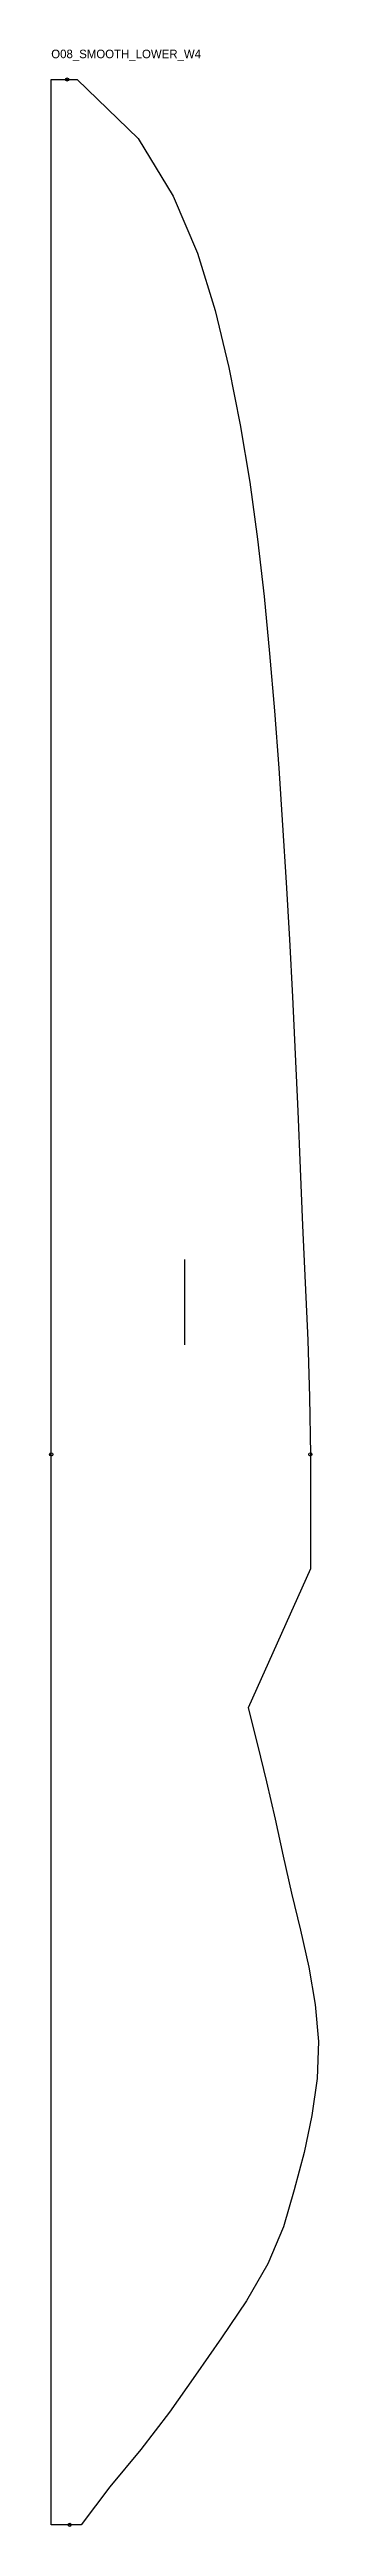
# Model space of a CAD drawing. Header units: millimetres. Extents: x -2 to 250, y -1 to 2322.
import ezdxf

# ---------------------------------------------------------------- set-up
doc = ezdxf.new("R2010")
doc.units = ezdxf.units.MM
for name, color, linetype in [('CUT', 1, 'Continuous'), ('GRAIN', 3, 'Continuous'), ('ID', 7, 'Continuous'), ('NOTCH', 2, 'Continuous'), ('SEAM', 5, 'Continuous')]:
    doc.layers.add(name, color=color, linetype=linetype)

msp = doc.modelspace()

# ---------------------------------------------------------------- linework, layer by layer
at = {"layer": 'CUT'}
msp.add_lwpolyline([(0, 0), (0, 35.8), (0, 70.6), (0, 105.6), (0, 140.5), (0, 175.3), (0, 210.1), (0, 244.9), (0, 279.6), (0, 314.4), (0, 349.2), (0, 384), (0, 418.7), (0, 453.5), (0, 488.3), (0, 523), (0, 557.8), (0, 592.6), (0, 627.4), (0, 662.1), (0, 696.9), (0, 731.7), (0, 766.5), (0, 896.9), (0, 950.6), (0, 1004.2), (0, 1057.9), (0, 1111.5), (0, 1165.2), (0, 1218.8), (0, 1272.5), (0, 1326.2), (0, 1379.8), (0, 1433.5), (0, 1487.1), (0, 1540.8), (0, 1594.4), (0, 1648.1), (0, 1701.7), (0, 1755.4), (0, 1809), (0, 1862.7), (0, 1916.3), (0, 1970), (0, 2023.7), (0, 2077.3), (0, 2131), (0, 2184.7), (0, 2238.7), (0, 2294), (5, 2294), (10, 2294), (14.9, 2294), (19.7, 2294), (24.2, 2294), (81.5, 2238.7), (114.1, 2184.7), (137.1, 2131), (153.4, 2077.3), (166.4, 2023.7), (177.1, 1970), (186, 1916.3), (193.3, 1862.7), (199.3, 1809), (204.5, 1755.4), (209, 1701.7), (213.1, 1648.1), (216.7, 1594.4), (220, 1540.8), (223.1, 1487.1), (226, 1433.5), (228.6, 1379.8), (231, 1326.1), (233.2, 1272.5), (235.4, 1218.8), (237.9, 1165.2), (240.2, 1111.5), (241.9, 1057.9), (242.7, 1004.2), (242.7, 950.6), (242.7, 896.9), (184.3, 766.5), (193.1, 731.7), (201.6, 696.9), (209.6, 662.1), (217.1, 627.4), (225, 592.6), (233.5, 557.8), (241.3, 523.1), (247.3, 488.3), (250.2, 453.5), (249, 418.7), (244.2, 384), (236.8, 349.2), (227.6, 314.4), (217.5, 279.6), (202.8, 244.9), (182.8, 210.1), (159.6, 175.3), (135.2, 140.5), (110.7, 105.6), (83.9, 70.6), (54.9, 35.8), (28, 0), (22.8, 0), (17.3, 0), (11.6, 0), (5.8, 0), (0, 0)], close=True, dxfattribs=at)
at = {"layer": 'GRAIN'}
msp.add_line((125.1, 1107), (125.1, 1187), dxfattribs=at)
at = {"layer": 'NOTCH'}
for centre in [(14.9, 2294), (0, 1004.2), (242.7, 1004.2), (17.3, 0)]:
    msp.add_circle(centre, 1.5, dxfattribs=at)
at = {"layer": 'SEAM'}
msp.add_lwpolyline([(0, 0), (0, 35.8), (0, 70.6), (0, 105.6), (0, 140.5), (0, 175.3), (0, 210.1), (0, 244.9), (0, 279.6), (0, 314.4), (0, 349.2), (0, 384), (0, 418.7), (0, 453.5), (0, 488.3), (0, 523), (0, 557.8), (0, 592.6), (0, 627.4), (0, 662.1), (0, 696.9), (0, 731.7), (0, 766.5), (0, 896.9), (0, 950.6), (0, 1004.2), (0, 1057.9), (0, 1111.5), (0, 1165.2), (0, 1218.8), (0, 1272.5), (0, 1326.2), (0, 1379.8), (0, 1433.5), (0, 1487.1), (0, 1540.8), (0, 1594.4), (0, 1648.1), (0, 1701.7), (0, 1755.4), (0, 1809), (0, 1862.7), (0, 1916.3), (0, 1970), (0, 2023.7), (0, 2077.3), (0, 2131), (0, 2184.7), (0, 2238.7), (0, 2294), (5, 2294), (10, 2294), (14.9, 2294), (19.7, 2294), (24.2, 2294), (81.5, 2238.7), (114.1, 2184.7), (137.1, 2131), (153.4, 2077.3), (166.4, 2023.7), (177.1, 1970), (186, 1916.3), (193.3, 1862.7), (199.3, 1809), (204.5, 1755.4), (209, 1701.7), (213.1, 1648.1), (216.7, 1594.4), (220, 1540.8), (223.1, 1487.1), (226, 1433.5), (228.6, 1379.8), (231, 1326.1), (233.2, 1272.5), (235.4, 1218.8), (237.9, 1165.2), (240.2, 1111.5), (241.9, 1057.9), (242.7, 1004.2), (242.7, 950.6), (242.7, 896.9), (184.3, 766.5), (193.1, 731.7), (201.6, 696.9), (209.6, 662.1), (217.1, 627.4), (225, 592.6), (233.5, 557.8), (241.3, 523.1), (247.3, 488.3), (250.2, 453.5), (249, 418.7), (244.2, 384), (236.8, 349.2), (227.6, 314.4), (217.5, 279.6), (202.8, 244.9), (182.8, 210.1), (159.6, 175.3), (135.2, 140.5), (110.7, 105.6), (83.9, 70.6), (54.9, 35.8), (28, 0), (22.8, 0), (17.3, 0), (11.6, 0), (5.8, 0)], close=True, dxfattribs=at)

# ---------------------------------------------------------------- texts
at = {"layer": 'ID'}
msp.add_text('O08_SMOOTH_LOWER_W4', height=8, dxfattribs=at).set_placement((0, 2314))

doc.saveas('drawing.dxf')
